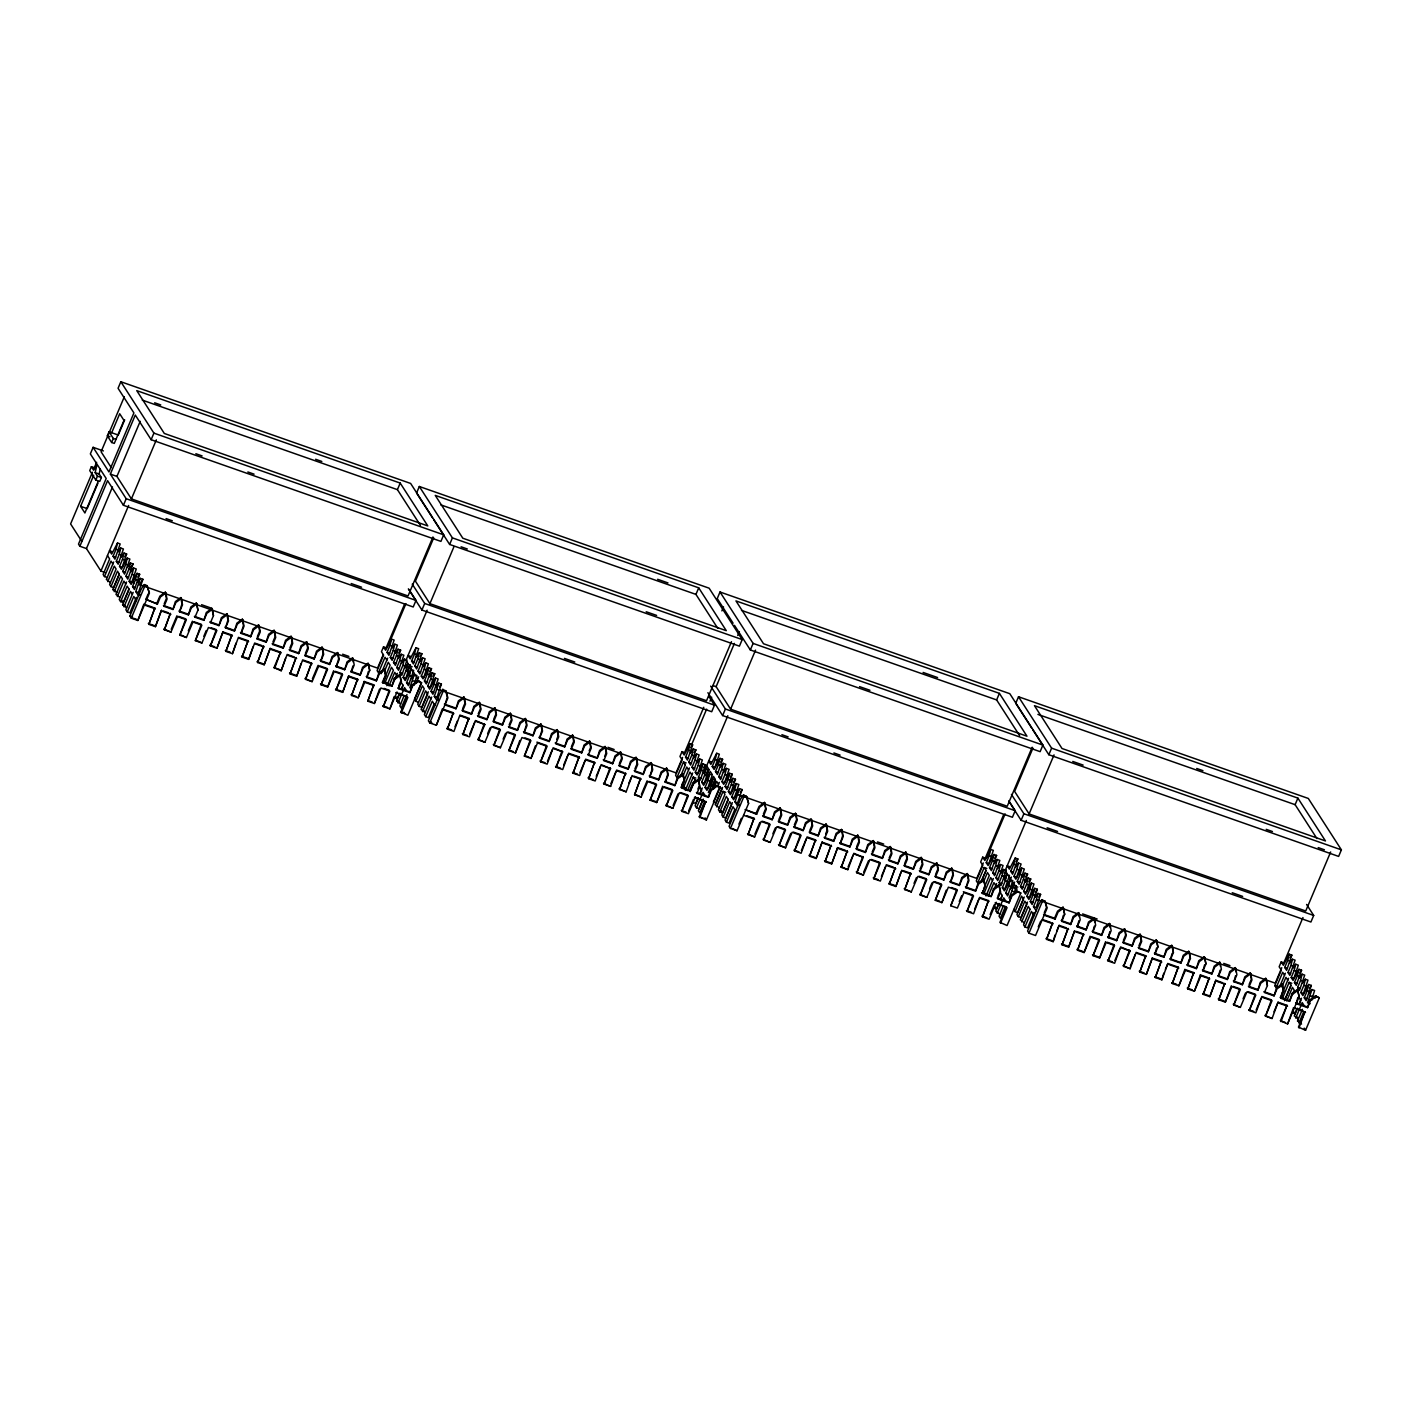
<?xml version="1.0" encoding="UTF-8"?>
<svg xmlns="http://www.w3.org/2000/svg" width="1412" height="1412" viewBox="0 0 1412 1412"><rect width="100%" height="100%" fill="white"/><g stroke="black" fill="none" stroke-linecap="round" stroke-linejoin="round"><path stroke-width="1.5" d="M95.186 472.632L96.704 465.836L93.633 470.214L91.374 466.701L89.733 470.584L95.822 480.027L99.758 481.404L101.399 477.521L99.14 474.026L95.186 472.632L97.446 476.144L101.399 477.521M99.14 474.026L100.287 468.925M116.031 549.25L117.514 543.002L120.161 543.938L114.937 559.17L113.066 556.275L116.031 549.25L118.661 550.168M119.279 554.281L120.761 548.05L123.409 548.986L118.167 564.2L116.314 561.305L119.279 554.281L121.909 555.216M122.509 559.311L124.009 553.08L126.639 553.998L122.173 567.253L119.543 566.336L122.509 559.311L125.139 560.229M125.756 564.359L127.239 558.128L129.886 559.046L124.556 574.119L122.791 571.383L125.756 564.359L128.386 565.277M128.898 569.248L130.398 563L133.028 563.935L127.804 579.167L125.933 576.272L128.898 569.248L131.528 570.166M132.146 574.278L133.646 568.048L136.276 568.983L131.81 582.238L129.18 581.32L132.146 574.278L134.775 575.213M135.534 579.555L137.035 573.325L139.664 574.243L134.44 589.492L132.569 586.58L135.534 579.555L138.182 580.473M138.447 595.723L135.817 591.628L140.282 578.373L142.912 579.291L138.447 592.546L140.212 595.282M390.012 645.39L391.512 639.159L394.142 640.077L388.918 655.327L387.047 652.415L390.012 645.39L392.66 646.325M393.26 650.438L394.76 644.207L397.39 645.125L392.148 660.339L390.294 657.462L393.26 650.438L395.907 651.356M396.49 655.468L397.99 649.22L400.62 650.155L395.395 665.387L393.524 662.493L396.49 655.468L399.137 656.386M399.737 660.498L401.237 654.268L403.867 655.203L398.537 670.276L396.772 667.541L399.737 660.498L402.385 661.434M402.897 665.387L404.379 659.157L407.009 660.092L401.785 675.324L399.931 672.412L402.897 665.387L405.526 666.323M406.144 670.435L407.627 664.205L410.257 665.123L405.809 678.395L403.161 677.46L406.144 670.435L408.774 671.371M414.528 654.003L416.028 647.755L418.658 648.69L413.434 663.922L411.563 661.028L414.528 654.003L417.158 654.921M409.533 675.713L411.016 669.482L413.663 670.4L408.439 685.632L406.568 682.737L409.533 675.713L412.163 676.63M417.775 659.033L419.276 652.803L421.906 653.738L416.664 668.953L414.81 666.058L417.775 659.033L420.405 659.969M409.815 687.785L414.263 674.512L416.911 675.448L413.928 685.191M421.005 664.064L422.506 657.833L425.136 658.751L419.911 674.001L418.04 671.088L421.005 664.064L423.635 664.981M424.253 669.111L425.753 662.881L428.383 663.799L423.918 677.054L421.288 676.136L424.253 669.111L426.883 670.029M427.395 674.001L428.895 667.752L431.525 668.688L426.3 683.92L424.43 681.025L427.395 674.001L430.042 674.918M430.642 679.048L432.143 672.8L434.772 673.736L430.307 686.991L427.677 686.073L430.642 679.048L433.29 679.966M434.049 684.308L435.531 678.078L438.161 678.995L432.937 694.245L431.066 691.333L434.049 684.308L436.679 685.244M436.961 700.476L434.314 696.381L438.779 683.126L441.409 684.043L436.961 697.299L438.708 700.034M688.527 750.143L690.009 743.912L692.639 744.83L687.415 760.08L685.544 757.167L688.527 750.143L691.156 751.078M691.774 755.191L693.257 748.96L695.887 749.878L690.644 765.092L688.791 762.215L691.774 755.191L694.404 756.126M695.004 760.221L696.487 753.973L699.134 754.908L693.892 770.14L692.039 767.245L695.004 760.221L697.634 761.139M698.252 765.269L699.734 759.021L702.364 759.956L697.916 773.211L695.286 772.293L698.252 765.269L700.881 766.187M701.393 770.14L702.876 763.91L705.523 764.845L700.299 780.077L698.428 777.165L701.393 770.14L704.023 771.076M704.641 775.188L706.124 768.958L708.771 769.875L704.306 783.148L701.676 782.213L704.641 775.188L707.271 776.123M708.03 780.465L709.53 774.235L712.16 775.153L707.694 788.408L705.065 787.49L708.03 780.465L710.66 781.383M715.231 759.515L716.714 753.284L719.343 754.202L714.896 767.475L712.248 766.539L715.231 759.515L717.861 760.45M711.277 785.513L712.778 779.265L715.407 780.201L713.907 786.431L711.277 785.513L708.312 792.538M718.461 764.563L719.961 758.332L722.591 759.25L717.349 774.464L715.496 771.587L718.461 764.563L721.108 765.48M721.708 769.593L723.191 763.345L725.821 764.28L720.597 779.512L718.743 776.618L721.708 769.593L724.338 770.511M724.956 774.623L726.439 768.393L729.069 769.328L724.621 782.583L721.973 781.648L724.956 774.623L727.586 775.559M728.098 779.512L729.58 773.282L732.228 774.2L727.003 789.449L725.133 786.537L728.098 779.512L730.728 780.448M731.345 784.56L732.828 778.33L735.475 779.247L731.01 792.52L728.38 791.585L731.345 784.56L733.975 785.496M734.734 789.837L736.217 783.589L738.864 784.525L734.399 797.78L731.769 796.862L734.734 789.837L737.364 790.755M737.646 806.005L735.017 801.91L739.464 788.637L742.112 789.573L737.646 802.828L739.411 805.564M989.212 855.672L990.712 849.442L993.342 850.359L988.877 863.615L986.247 862.697L989.212 855.672L991.842 856.59M992.459 860.72L993.942 854.472L996.59 855.407L991.348 870.622L989.494 867.745L992.459 860.72L995.089 861.638M995.689 865.732L997.19 859.502L999.82 860.42L994.595 875.669L992.724 872.757L995.689 865.732L998.319 866.668M998.937 870.78L1000.437 864.55L1003.067 865.468L997.737 880.558L995.972 877.805L998.937 870.78L1001.567 871.716M1002.079 875.669L1003.579 869.439L1006.209 870.357L1000.984 885.589L999.114 882.694L1002.079 875.669L1004.726 876.587M1005.326 880.717L1006.827 874.487L1009.456 875.405L1004.991 888.66L1002.361 887.742L1005.326 880.717L1007.974 881.635M1008.715 885.977L1010.215 879.747L1012.845 880.682L1007.621 895.914L1005.75 893.002L1008.715 885.977L1011.363 886.912M1013.728 864.268L1015.21 858.037L1017.858 858.955L1012.616 874.204L1010.763 871.292L1013.728 864.268L1016.358 865.203M1016.975 869.315L1018.458 863.085L1021.088 864.003L1016.64 877.276L1014.01 876.34L1016.975 869.315L1019.605 870.233M1011.963 891.025L1013.463 884.794L1016.093 885.712L1014.61 891.96L1011.963 891.025L1008.998 898.05M1020.205 874.346L1021.688 868.098L1024.335 869.033L1019.111 884.265L1017.24 881.37L1020.205 874.346L1022.835 875.263M1023.453 879.376L1024.936 873.145L1027.583 874.081L1022.253 889.154L1020.488 886.418L1023.453 879.376L1026.083 880.311M1026.595 884.265L1028.095 878.035L1030.725 878.952L1026.259 892.225L1023.629 891.29L1026.595 884.265L1029.224 885.2M1029.842 889.313L1031.342 883.082L1033.972 884L1029.507 897.273L1026.877 896.338L1029.842 889.313L1032.472 890.248M1033.231 894.59L1034.731 888.36L1037.361 889.278L1032.137 904.51L1030.266 901.615L1033.231 894.59L1035.861 895.508M1036.479 899.638L1037.979 893.39L1040.609 894.325L1036.143 907.581L1033.513 906.663L1036.479 899.638L1039.108 900.556M1287.709 960.425L1289.209 954.194L1291.839 955.112L1286.614 970.344L1284.743 967.449L1287.709 960.425L1290.339 961.343M1290.956 965.473L1292.457 959.242L1295.086 960.16L1289.844 975.374L1287.991 972.497L1290.956 965.473L1293.586 966.39M1294.186 970.485L1295.687 964.255L1298.316 965.19L1293.851 978.445L1291.221 977.51L1294.186 970.485L1296.834 971.421M1297.434 975.533L1298.934 969.303L1301.564 970.221L1296.234 985.311L1294.469 982.558L1297.434 975.533L1300.081 976.469M1300.593 980.422L1302.076 974.192L1304.706 975.11L1299.481 990.359L1297.61 987.447L1300.593 980.422L1303.223 981.34M1303.823 985.47L1305.323 979.24L1307.953 980.157L1303.505 993.413L1300.858 992.495L1303.823 985.47L1306.471 986.388M1307.23 990.73L1308.712 984.499L1311.342 985.435L1306.118 1000.667L1304.264 997.754L1307.23 990.73L1309.859 991.665M1310.142 1003.738L1307.494 1002.802L1311.96 989.547L1314.59 990.465L1311.624 1000.226M103.376 450.922L93.121 447.322L90.35 453.887L106.2 478.509L78.49 544.114L79.866 546.25L86.45 548.562L100.923 571.048L105.088 572.513M79.866 546.25L107.577 480.662L123.426 505.284L413.222 606.983L415.993 600.418L126.197 498.718L110.348 474.097L135.287 415.057L151.137 439.697L440.932 541.396L443.703 534.83L410.627 483.433L120.832 381.734L118.061 388.282L133.911 412.922L108.971 471.961L93.121 447.322M111.689 432.743L119.702 413.751L123.991 420.423L114.284 443.403L111.636 442.485L107.347 435.814L109.042 431.807L118.273 435.037L124.68 419.858M92.433 472.243L70.6 523.923L81.737 541.237M94.11 468.272L96.634 462.306M124.362 396.684L101.082 451.769L111.23 467.548M98.152 481.58L84.897 512.98L80.608 506.308L93.721 475.244M95.822 480.027L97.446 476.144M111.636 442.485L113.331 438.479L109.042 431.807M97.852 483.381L87.191 508.62L80.608 506.308M86.45 548.562L112.483 486.946M432.972 536.931L408.033 595.97L131.404 498.895L116.931 476.409L140.212 421.305M123.426 505.284L126.197 498.718M151.137 439.697L153.908 433.131L120.832 381.734M100.923 571.048L128.633 505.461M131.404 498.895L156.344 439.856M107.118 577.49L104.488 576.573L111.018 561.093L112.889 564.006M113.648 562.029L106.359 579.485L110.365 582.538M107.736 581.62L114.266 566.141L116.119 569.018L109.589 584.497L110.966 586.633L113.595 587.568L119.314 574.031L117.496 571.172L110.966 586.633M116.843 592.616L112.836 589.545L119.367 574.066M114.213 591.681L120.744 576.22L122.509 578.955L115.978 594.434L119.985 597.505M117.355 596.57L123.885 581.091L125.756 584.003M126.533 582.026L119.226 599.482L120.602 601.618L123.232 602.536L128.951 588.998M120.602 601.618L127.133 586.139L129.145 589.281L122.615 604.742L126.639 607.813M123.991 606.895L130.539 591.416L132.393 594.311M133.169 592.334L125.862 609.79L127.239 611.925L129.869 612.861L136.417 597.382M127.239 611.925L133.787 596.464L136.417 600.559M129.886 616.02L141.429 588.698L144.289 584.603L146.936 585.521L149.39 593.146L137.846 620.486L131.263 618.174L129.886 616.02L132.516 616.956M131.263 618.174L144.977 585.68L144.289 584.603M137.846 620.486L143.83 604.142M148.101 594.046L145.877 599.323L157.438 604.036L160.403 597.011L165.875 593.005L165.328 592.157L159.856 596.164L156.891 603.189M148.86 624.351L154.843 608.007L148.86 624.351L155.444 626.663L161.427 610.319L155.444 626.663M164.216 603.736L166.439 598.476L165.328 592.157M172.952 609.49L175.37 601.6L180.842 597.594L181.389 598.459L175.918 602.465L172.952 609.49L164.021 606.348L166.987 599.323L165.875 593.005M164.374 629.787L170.358 613.461L164.374 629.787L170.958 632.099L177.488 616.62L186.349 619.744L179.818 635.206L186.402 637.518L192.932 622.057L201.863 625.181L195.333 640.66L201.916 642.972L208.446 627.493L216.883 630.458L210.353 645.919L216.936 648.232L222.919 631.905L216.936 648.232M171.223 629.311L176.941 615.773M188.396 614.908L190.814 607.019L196.286 603.012L196.833 603.877L191.361 607.884L188.396 614.908L179.536 611.802L181.954 603.912L180.842 597.594M179.536 611.802L182.501 604.777L181.389 598.459M178.706 616.391L185.802 618.88L179.818 635.206M188.308 630.864L192.385 621.192M203.91 620.345L206.328 612.473L211.8 608.466L212.347 609.313L206.876 613.32L203.91 620.345L194.98 617.22L197.945 610.196L196.833 603.877M203.822 636.3L206.258 630.511M218.931 625.622L221.349 617.732L226.82 613.726L227.367 614.591L221.896 618.597L218.931 625.622L210.494 622.657L213.459 615.632L212.347 609.313M210.353 645.919L216.336 629.593L211.27 627.828M234.445 631.058L236.863 623.186L242.335 619.18L242.882 620.027L237.41 624.033L234.445 631.058L225.514 627.934L227.932 620.044L226.82 613.726M225.514 627.934L228.479 620.909L227.367 614.591M261.785 645.549L254.654 643.042L248.653 659.369L242.07 657.057L248.053 640.73L238.434 637.359L232.45 653.685L225.867 651.373L231.85 635.047L222.919 631.905M225.867 651.373L231.85 635.047M235.98 643.148L232.45 653.685M250.648 636.759L253.066 628.87L258.537 624.863L259.102 625.728L253.613 629.734L250.648 636.759L241.028 633.37L243.446 625.498L242.335 619.18M241.028 633.37L243.994 626.346L242.882 620.027M242.07 657.057L248.053 640.73M248.653 659.369L253.013 646.908M257.425 636.459L259.649 631.182L258.537 624.863M266.162 642.195L268.58 634.323L274.052 630.299L274.599 631.164L269.127 635.171L266.162 642.195L257.231 639.071L260.214 632.047L259.102 625.728M257.584 662.51L263.567 646.167L257.584 662.51L264.168 664.805L270.151 648.479L264.168 664.805M272.94 641.895L275.163 636.618L274.052 630.299M283.159 648.161L285.559 640.271L291.048 636.265L291.596 637.13L286.124 641.136L283.159 648.161L272.745 644.507L275.711 637.483L274.599 631.164M294.278 656.951L287.148 654.444L281.165 670.771L274.016 667.611L280.564 652.132L270.151 648.479M274.581 668.458L280.564 652.132M281.165 670.771L285.506 658.31M289.937 647.861L292.16 642.584L291.048 636.265M298.656 653.597L301.074 645.725L306.545 641.719L307.11 642.566L301.638 646.572L298.656 653.597L289.742 650.473L292.708 643.448L291.596 637.13M290.078 673.912L296.079 657.568L290.078 673.912L296.679 676.224L302.662 659.881L309.74 662.369M296.679 676.224L301.021 663.764M305.433 653.297L307.657 648.037L306.545 641.719M314.117 659.016L316.535 651.144L322.007 647.137L322.554 647.984L317.082 651.991L314.117 659.016L305.257 655.909L308.222 648.885L307.11 642.566M305.539 679.331L311.522 663.005L305.539 679.331L312.123 681.643L318.653 666.164L327.584 669.306L321.053 684.767L327.637 687.079L334.167 671.618L342.604 674.565L336.074 690.044L342.657 692.357L348.64 676.03L342.657 692.357M312.387 678.854L318.106 665.317M329.614 664.47L332.032 656.58L337.521 652.573L338.068 653.438L332.597 657.445L329.614 664.47L320.7 661.328L323.119 653.456L322.007 647.137M320.7 661.328L323.666 654.303L322.554 647.984M420.405 525.335L397.425 489.646L400.196 483.08L136.752 390.63L164.321 433.466L427.783 525.917L400.196 483.08M321.053 684.767L327.037 668.441L319.889 665.934M327.637 687.079L333.62 670.753M344.652 669.747L347.07 661.857L352.541 657.851L353.088 658.716L347.617 662.722L344.652 669.747L336.215 666.782L338.633 658.892L337.521 652.573M336.215 666.782L339.18 659.757L338.068 653.438M433.784 519.81L449.634 544.45L739.429 646.149L742.2 639.583L709.124 588.186L419.329 486.487L416.558 493.035L432.407 517.674M336.074 690.044L342.057 673.718L335.297 671.353M360.166 675.183L362.584 667.294L368.055 663.287L368.603 664.152L363.131 668.158L360.166 675.183L351.235 672.059L352.912 665.934M351.235 672.059L354.2 665.034L353.088 658.716M358.171 697.793L364.155 681.466L364.702 682.331L358.171 697.793L351.588 695.481L357.571 679.154L348.64 676.03M351.588 695.481L357.571 679.154M376.369 680.866L378.787 672.995L384.258 668.988L384.805 669.835L379.334 673.842L376.369 680.866L366.749 677.495L368.426 671.371M366.749 677.495L369.715 670.471L368.603 664.152M404.432 604.495L386.129 647.826L383.499 646.89L381.452 651.726L383.623 655.115L377.092 670.576L378.469 672.73L385.017 657.251L386.87 660.163M383.27 654.586L377.551 668.123L140.441 584.921M388.318 645.355L405.95 603.612M433.713 537.866L415.428 581.162L429.901 603.648L706.529 700.723L731.469 641.683M364.155 681.466L373.774 684.838L367.791 701.182L374.374 703.494L380.922 688.015L389.836 691.139L383.305 706.618L389.888 708.93L397.037 691.968M367.791 701.182L373.774 684.838M381.152 673.7L387.647 658.168M384.982 670.029L388.265 662.299L390.118 665.176L383.57 680.655L387.594 683.726M379.546 689.091L374.374 703.494M397.372 673.295L391.883 686.32L382.405 682.331L385.37 675.307L384.629 671.088M382.952 683.179L385.917 676.154L384.805 669.835M384.946 682.79L391.495 667.311L393.366 670.223L386.817 685.702M389.024 685.897L394.742 672.359L396.507 675.112M708.595 695.992L714.49 705.17L711.719 711.736L421.923 610.037L424.694 603.471L412.251 584.127M449.634 544.45L452.405 537.884L419.329 486.487M383.305 706.618L389.288 690.292L383.94 688.403M391.883 686.32L394.301 678.431L399.772 674.424L401.432 681.608L398.466 688.632L409.868 692.621L412.834 685.597L418.305 681.59L421.606 682.755L407.874 715.249L400.743 712.072L407.274 696.61L395.872 692.604L407.839 697.457L401.29 712.936M427.13 610.213L405.968 660.322L408.139 663.711L406.515 667.576M429.901 603.648L454.011 546.585M394.248 696.469L389.888 708.93M398.661 686.02L400.884 680.743L399.772 674.424M407.062 671.653L409.515 665.846L412.163 666.782M394.601 697.775L397.231 698.693L398.855 694.828M401.308 689.021L402.95 685.155M400.62 703.97L396.613 700.899L399.878 693.168M401.502 689.285L403.144 685.42L401.132 682.296M409.762 672.624L411.333 668.706M397.99 703.035L404.52 687.573L406.391 690.468M403.885 696.222L399.861 705.947L401.237 708.083L406.956 694.545M412.992 677.654L414.581 673.753L412.763 670.894M409.868 692.621L412.286 684.749L417.758 680.743L421.606 682.755M416.24 682.684L418.64 676.842M418.499 702.258L415.852 701.323L422.4 685.844L424.253 688.756L417.723 704.235L419.099 706.371L421.747 707.288L428.277 691.827M419.099 706.371L425.647 690.892L427.659 694.033L421.111 709.495L425.136 712.566L423.759 710.43M422.488 711.648L429.036 696.169L430.907 699.064M431.666 697.087L424.359 714.543L425.736 716.678L428.383 717.614L434.102 704.076M425.736 716.678L432.284 701.217L434.914 705.312M429.76 722.926L443.492 690.433L442.803 689.356L439.926 693.451L428.383 720.773L429.76 722.926L436.343 725.238L447.886 697.899L446.121 691.35L442.803 689.356M442.327 708.895L436.343 725.238M455.935 708.789L458.353 700.917L463.824 696.91L464.372 697.757L458.9 701.764L455.935 708.789L444.921 704.923L447.339 697.051L445.574 690.503M467.072 717.578L459.924 715.072L453.94 731.416L447.357 729.104L453.34 712.76L444.162 709.548M447.357 729.104L453.34 712.76M455.035 726.686L457.47 720.879M462.712 708.489L464.936 703.229L463.824 696.91M464.372 697.757L465.483 704.076L462.518 711.101L471.449 714.243L474.414 707.218L479.886 703.211L479.339 702.346L473.867 706.353L471.449 714.243M462.871 734.54L468.855 718.214L462.871 734.54L469.455 736.852L475.438 720.526L484.845 724.497L478.315 739.959L484.898 742.271L491.447 726.809L500.36 729.933L493.829 745.412L500.413 747.725L506.943 732.246L515.398 735.211L508.849 750.672L515.451 752.984L521.981 737.523L530.912 740.647L524.364 756.126L530.947 758.438L537.495 742.959L547.115 746.33L540.584 761.809L547.168 764.121L553.151 747.795L562.629 751.784L556.081 767.263L562.682 769.558L568.665 753.231L579.061 756.885L573.078 773.211L579.661 775.523L585.645 759.197L594.576 762.339L588.592 778.665L595.176 780.977L601.159 764.633L610.566 768.605L604.036 784.084L610.619 786.396L616.603 770.069L623.751 772.576M469.719 734.063L474.626 722.45M478.227 713.942L480.451 708.665L479.339 702.346M479.886 703.211L480.998 709.53L478.033 716.555L486.893 719.661L489.858 712.636L495.33 708.63L494.782 707.765L489.311 711.772L486.893 719.661M478.315 739.959L484.298 723.632M487.617 733.675L490.07 727.886M493.67 719.361L495.894 714.084L494.782 707.765M495.33 708.63L496.442 714.949L493.476 721.973L502.407 725.097L505.372 718.073L510.844 714.066L510.297 713.219L504.825 717.225L502.407 725.097M493.829 745.412L499.813 729.069L492.682 726.562M503.131 739.129L505.584 733.322M509.185 724.797L511.409 719.538L510.297 713.219M510.844 714.066L511.956 720.385L508.991 727.409L517.427 730.375L520.393 723.35L525.882 719.343L525.317 718.479L519.845 722.485L517.427 730.375M519.793 740.523L515.451 752.984M532.942 735.811L535.36 727.939L540.831 723.932L541.396 724.78L535.907 728.786L532.942 735.811L524.011 732.687L526.429 724.797L525.317 718.479M524.011 732.687L526.994 725.662L525.882 719.343M524.999 737.911L530.347 739.8L524.364 756.126M535.307 745.977L530.947 758.438M549.144 741.512L551.562 733.622L557.052 729.616L557.599 730.481L552.127 734.487L549.144 741.512L539.525 738.123L541.943 730.251L540.831 723.932M539.525 738.123L542.508 731.098L541.396 724.78M540.584 761.809L546.568 745.483L536.931 742.112M547.432 761.333L552.321 749.719M556.663 739.447L558.164 735.934L557.052 729.616M557.599 730.481L558.711 736.799L555.746 743.824L564.659 746.948L567.624 739.923L573.113 735.917L572.548 735.052L567.077 739.076L564.659 746.948M556.081 767.263L562.064 750.919M563.759 764.845L567.836 755.173M571.436 746.648L573.66 741.388L572.548 735.052M573.113 735.917L574.225 742.235L571.26 749.26L581.656 752.914L584.621 745.889L590.092 741.882L589.545 741.018L584.074 745.024L581.656 752.914M573.078 773.211L579.061 756.885M579.926 772.735L584.833 761.139M589.175 750.849L590.657 747.336L589.545 741.018M590.092 741.882L591.204 748.201L588.239 755.226L597.17 758.35L600.135 751.325L605.607 747.319L605.06 746.471L599.588 750.478L597.17 758.35M588.592 778.665L594.576 762.339M596.252 776.247L600.347 766.575M604.689 756.303L606.172 752.79L605.06 746.471M605.607 747.319L606.719 753.637L603.754 760.662L612.614 763.768L615.579 756.744L621.051 752.737L620.503 751.89L615.032 755.897L612.614 763.768M604.036 784.084L610.019 767.757M610.884 783.607L615.791 771.993M619.391 763.468L621.615 758.209L620.503 751.89M621.051 752.737L622.162 759.056L619.197 766.081L628.128 769.222L631.093 762.198L636.565 758.191L636.018 757.326L630.546 761.333L628.128 769.222M717.755 628.305L695.939 594.399L698.711 587.833L435.249 495.383L462.818 538.219L726.28 630.67L698.711 587.833M619.55 789.52L625.534 773.194L619.55 789.52L626.134 791.832L632.117 775.506M628.852 783.236L631.305 777.447M634.906 768.922L637.13 763.645L636.018 757.326M636.565 758.191L637.677 764.51L634.712 771.534L643.148 774.5L646.114 767.475L651.585 763.468L651.038 762.604L645.566 766.61L643.148 774.5M633.812 776.106L640.554 778.471L634.57 794.797L641.154 797.109L647.702 781.63L656.615 784.772L650.085 800.233L656.668 802.545L663.216 787.084L672.836 790.455L666.287 805.934L672.871 808.246L679.419 792.767L688.35 795.891L681.802 811.37L688.385 813.683L695.551 796.721M734.469 625.339L750.337 649.961L1040.132 751.661L1042.903 745.095L1009.809 693.698L720.014 591.999L717.243 598.564L733.093 623.186M634.57 794.797L640.554 778.471M641.419 794.321L647.137 780.783M658.663 779.936L661.081 772.064L666.552 768.04L667.099 768.905L661.628 772.911L658.663 779.936L649.732 776.812L652.15 768.922L651.038 762.604M649.732 776.812L652.697 769.787L651.585 763.468M721.885 610.884L723.544 606.948M656.668 802.545L662.652 786.219M674.865 785.619L677.283 777.747L682.755 773.741L683.32 774.588L677.831 778.594L674.865 785.619L665.246 782.248L667.664 774.358L666.552 768.04M665.246 782.248L668.211 775.223L667.099 768.905M703.758 707.288L684.626 752.578L681.996 751.643L679.949 756.479L682.137 759.868L675.589 775.329L676.966 777.482L683.514 762.003L686.144 762.921M682.596 757.397L676.048 772.876L438.955 689.674M666.287 805.934L672.271 789.608L664.575 786.89M691.527 744.918L706.635 709.142M709.989 701.199L711.683 697.21M1032.172 747.213L1007.233 806.252L730.604 709.177L716.131 686.673L734.417 643.395M737.735 635.524L739.394 631.588M680.478 776.512L685.332 764.863M682.667 776.724L686.761 767.051L688.615 769.928M673.153 805.458L678.042 793.844M681.643 785.319L683.126 781.807M689.391 767.969L682.084 785.407L686.091 788.478M683.32 774.588L684.432 780.907L681.449 787.931L690.38 791.073L680.902 787.084M683.461 787.543L689.991 772.064L691.862 774.976M685.314 790.455L692.621 772.999M687.52 790.649L693.239 777.112L695.869 778.047M681.802 811.37L687.785 795.044L680.655 792.538M689.833 790.208L692.798 783.183L698.269 779.177L699.928 786.36L696.963 793.385L708.365 797.374L711.348 790.349L716.819 786.343L720.102 787.508L706.388 820.001L699.24 816.824L705.788 801.363L699.787 817.689M690.097 791.461L695.004 779.865L693.239 777.112M690.15 791.585L695.057 779.971M1009.28 801.522L1015.193 810.7L1012.422 817.266L722.626 715.566L725.397 709L710.677 686.126M750.337 649.961L753.108 643.413L720.014 591.999M703.388 773.582L727.833 715.725M730.604 709.177L755.544 650.138M688.65 810.894L693.557 799.28M697.899 789.008L699.381 785.496L698.269 779.177M706.388 775.029L708.842 769.24L706.653 765.851M698.181 797.639L695.728 803.446L693.098 802.528M699.805 793.773L702.258 787.967M698.375 797.921L695.11 805.652L696.487 807.788L699.116 808.723L702.382 800.975M700.017 794.038L701.64 790.173L699.628 787.049M707.765 777.182L710.218 771.376L712.089 774.27M696.487 807.788L703.017 792.326L704.888 795.221M703.264 799.086L698.358 810.7L699.734 812.835L704.641 801.239M711.013 782.23L713.466 776.423L715.319 779.3L712.054 787.031M708.365 797.374L710.783 789.502L716.255 785.496L720.102 787.508M713.431 789.184L716.696 781.436L718.567 784.348M717.702 786.237L719.326 782.372M722.573 787.419L716.043 802.881L713.413 801.963L719.943 786.484L721.708 789.237L715.178 804.699L719.185 807.77M716.555 806.852L723.085 791.373L725.715 792.291M728.151 799.28L722.432 812.818L719.802 811.9L726.333 796.421L728.345 799.545L721.814 815.024L723.191 817.16L725.821 818.095L732.351 802.616M723.191 817.16L729.722 801.681L731.592 804.593L725.062 820.072L726.439 822.208L729.069 823.125L734.787 809.588M726.439 822.208L732.969 806.729L735.617 810.823M730.445 828.438L744.177 795.944L743.489 794.885L740.612 798.98L729.069 826.302L730.445 828.438L737.029 830.75L748.589 803.428L746.807 796.88L743.489 794.885M738.935 824.096L741.388 818.289M816.136 858.514L822.119 842.187L816.136 858.514L809.553 856.202L815.536 839.875L807.099 836.91L801.116 853.236L794.515 850.924L801.063 835.463L792.132 832.321L785.601 847.8L779.018 845.488L785.549 830.009L776.688 826.902L770.158 842.382L763.557 840.069L770.105 824.59L761.174 821.466L754.643 836.928L748.042 834.616L754.043 818.289L746.701 815.712M765.075 803.287L759.603 807.293L756.62 814.318L756.073 813.453L759.038 806.428L764.51 802.422L766.187 809.605L763.221 816.63L772.135 819.754L775.1 812.73L780.589 808.723L780.024 807.876L774.553 811.882L772.135 819.754M748.042 834.616L754.043 818.289M754.908 834.139L759.797 822.543M763.398 814.018L765.622 808.741L764.51 802.422M763.557 840.069L769.54 823.743L762.409 821.237M772.858 833.786L775.312 827.979M778.912 819.454L781.136 814.194L780.024 807.876M780.589 808.723L781.701 815.042L778.718 822.066L787.578 825.173L790.561 818.148L796.033 814.142L795.485 813.294L789.996 817.301L787.578 825.173M779.018 845.488L785.001 829.162L777.906 826.673M785.866 845.011L790.755 833.398M794.356 824.873L796.597 819.613L795.485 813.294M796.033 814.142L797.145 820.46L794.179 827.485L803.093 830.627L806.058 823.602L811.547 819.595L810.982 818.731L805.511 822.737L803.093 830.627M794.515 850.924L800.498 834.598L793.367 832.092M801.381 850.448L806.27 838.852M809.87 830.327L812.094 825.049L811.353 820.849M811.547 819.595L812.659 825.914L809.694 832.939L818.13 835.904L821.096 828.879L826.567 824.873L826.02 824.008L820.548 828.014L818.13 835.904M809.553 856.202L815.536 839.875M825.649 833.839L827.132 830.327L826.02 824.008M833.645 841.34L836.063 833.468L841.534 829.444L842.082 830.309L836.61 834.315L833.645 841.34L824.714 838.216L827.679 831.191L826.567 824.873M825.067 861.638L831.05 845.311L825.067 861.638L831.65 863.95L837.634 847.624L831.65 863.95M849.847 847.023L852.266 839.152L857.737 835.145L858.284 835.992L852.813 839.999L849.847 847.023L840.228 843.652L842.646 835.763L841.534 829.444M840.228 843.652L843.193 836.628L842.082 830.309M841.27 867.339L847.253 851.012L841.27 867.339L847.853 869.651L853.836 853.307L863.314 857.296L856.784 872.775L863.367 875.087L869.898 859.608L880.311 863.261L873.763 878.741L880.347 881.053L886.348 864.726L893.478 867.233M848.118 866.862L853.024 855.248M856.625 846.723L858.849 841.464L857.737 835.145M858.284 835.992L859.396 842.311L856.431 849.336L865.362 852.477L868.327 845.453L873.799 841.446L873.251 840.581L867.78 844.588L865.362 852.477M856.784 872.775L862.767 856.449M863.632 872.298L868.539 860.685M872.139 852.177L874.363 846.9L873.251 840.581M873.799 841.446L874.91 847.765L871.945 854.789L882.341 858.443L885.306 851.401L890.795 847.394L890.231 846.547L884.759 850.553L882.341 858.443M873.763 878.741L879.747 862.414L871.433 859.484M881.441 876.322L885.518 866.65M889.119 858.125L891.343 852.866L890.231 846.547M890.795 847.394L891.907 853.713L888.925 860.738L897.855 863.879L900.821 856.855L906.292 852.848L905.745 851.983L900.274 855.99L897.855 863.879M889.278 884.177L895.261 867.85L889.278 884.177L895.861 886.489L901.844 870.163M895.861 886.489L901.032 872.104M904.633 863.579L906.857 858.302L905.745 851.983M906.292 852.848L907.404 859.167L904.439 866.191L913.299 869.298L916.264 862.273L921.754 858.267L921.189 857.402L915.717 861.408L913.299 869.298M996.237 902.233L989.088 919.212L982.505 916.9L988.488 900.574L979.557 897.432L973.574 913.758L966.991 911.446L973.521 895.985L963.902 892.596L957.371 908.075L950.77 905.763L957.318 890.284L948.387 887.16L941.857 902.639L935.273 900.327L941.804 884.847L933.367 881.882L926.819 897.361L920.236 895.049L926.784 879.57L917.853 876.446L911.305 891.907L904.721 889.595L910.705 873.269L903.627 870.78M904.721 889.595L910.705 873.269M914.023 883.33L916.476 877.523M920.077 868.998L922.301 863.72L921.189 857.402M921.754 858.267L922.866 864.585L919.883 871.61L928.814 874.734L931.779 867.709L937.25 863.703L936.703 862.856L931.232 866.862L928.814 874.734M1019.605 735.617L996.625 699.928L999.396 693.363L735.952 600.912L763.521 643.748L1026.965 736.199L999.396 693.363M920.236 895.049L926.219 878.723L919.088 876.217M929.537 888.766L931.991 882.959M935.591 874.434L937.815 869.174L936.703 862.856M937.25 863.703L938.362 870.021L935.397 877.046L943.851 880.011L946.817 872.987L952.288 868.98L951.741 868.133L946.252 872.139L943.851 880.011M1032.984 730.092L1048.834 754.714L1338.629 856.413L1341.4 849.865L1308.306 798.451L1018.511 696.751L1015.74 703.317L1031.607 727.939M934.497 881.617L941.257 883.983L935.273 900.327M946.199 890.178L941.857 902.639M959.348 885.465L961.766 877.576L967.238 873.569L967.802 874.434L962.331 878.44L959.348 885.465L950.435 882.323L952.853 874.452L951.741 868.133M950.435 882.323L953.4 875.299L952.288 868.98M951.406 887.548L956.771 889.436L950.77 905.763M959.26 901.421L961.713 895.614M975.568 891.148L977.986 883.259L983.458 879.252L984.005 880.117L978.534 884.124L975.568 891.148L965.949 887.777L968.35 879.888L967.238 873.569M965.949 887.777L968.914 880.753L967.802 874.434M1003.614 814.777L985.329 858.09L982.681 857.172L980.652 862.008L982.823 865.38L976.292 880.859L977.669 882.994L984.199 867.533L986.829 868.451M983.281 862.926L976.751 878.405L739.641 795.185M986.67 857.631L1005.132 813.894M1032.913 748.148L1014.628 791.426L1029.101 813.93L1305.729 911.005L1330.669 851.965M966.991 911.446L972.974 895.12L963.355 891.749M986.017 870.392L981.111 881.988L986.07 870.427L984.199 867.533M983.37 882.235L987.447 872.563L989.3 875.458L983.582 888.995M974.651 909.046L978.745 899.373M984.005 880.117L985.117 886.436L982.152 893.461L991.083 896.585L996.572 883.559M986.776 893.99L984.146 893.072L990.677 877.593L992.548 880.506M986.017 895.967L993.324 878.511M988.206 896.179L993.924 882.641L995.689 885.377M1306.594 904.439L1313.689 915.453L1310.918 922.018L1021.123 820.319L1023.894 813.753L1011.433 794.409M1048.834 754.714L1051.605 748.166L1018.511 696.751M982.505 916.9L988.488 900.574M991.083 896.585L993.483 888.713L998.972 884.706L1000.631 891.872L997.666 898.897L1009.068 902.903L1012.033 895.879L1017.505 891.872L1020.805 893.019L1007.074 925.513L999.943 922.354L1006.474 906.875L995.072 902.886L1007.021 907.739L1000.49 923.201M1026.33 820.478L1005.167 870.604L1007.338 873.993L1004.885 879.782M1029.101 813.93L1054.04 754.89M990.165 914.482L994.26 904.81M997.843 896.285L1000.084 891.025L998.972 884.706M993.783 908.04L996.413 908.975L998.055 905.092M1000.508 899.303L1002.132 895.437M999.061 903.433L995.795 911.164L999.82 914.235M1000.702 899.568L1002.343 895.702L1000.314 892.578M1008.133 884.83L1011.345 877.046M997.172 913.317L1003.72 897.838L1005.591 900.75M1003.085 906.504L999.043 916.212L1000.42 918.365L1005.326 906.751M1012.139 887.901L1014.593 882.094M1012.175 887.919L1013.816 884.053L1011.963 881.176M1009.068 902.903L1011.486 895.014L1016.958 891.007L1020.805 893.019M1015.422 892.966L1017.011 889.048L1015.193 886.189L1017.823 887.124M1024.229 897.044L1017.681 912.523L1015.052 911.605L1021.582 896.126L1023.453 899.038L1016.922 914.499L1018.299 916.653L1020.929 917.571L1027.459 902.091M1018.299 916.653L1024.83 901.174L1026.842 904.298L1020.311 919.777L1024.318 922.848M1021.688 921.912L1028.218 906.451L1030.089 909.346M1030.036 909.293L1023.559 924.825L1024.936 926.96L1027.565 927.878L1034.113 912.417M1024.936 926.96L1031.466 911.481L1034.113 915.576M1028.96 933.191L1042.674 900.697L1041.985 899.638L1039.126 903.733L1027.565 931.055L1028.96 933.191L1035.543 935.503L1047.086 908.181L1045.304 901.633L1041.985 899.638M1038.261 926.907L1040.697 921.118M1044.298 912.593L1046.539 907.316L1044.756 900.768M1046.557 939.368L1052.54 923.042L1046.557 939.368L1053.14 941.68L1059.124 925.354L1056.67 931.161M1063.571 908.04L1058.1 912.046L1055.135 919.071L1054.57 918.206L1057.553 911.181L1063.024 907.175L1064.683 914.358L1061.718 921.383L1070.649 924.507L1073.614 917.482L1079.086 913.476L1078.539 912.629L1073.049 916.635L1070.649 924.507M1053.14 941.68L1055.046 935.026M1061.718 921.383L1063.395 915.258M1062.071 944.822L1068.054 928.496L1062.071 944.822L1068.655 947.134L1074.638 930.79L1068.655 947.134M1086.093 929.926L1088.511 922.054L1093.982 918.047L1094.529 918.894L1089.058 922.901L1086.093 929.926L1077.232 926.819L1078.909 920.695M1077.232 926.819L1080.198 919.794L1079.086 913.476M1077.515 950.241L1083.498 933.914L1077.515 950.241L1084.098 952.553L1090.629 937.074L1099.56 940.216L1093.029 955.677L1099.613 957.989L1106.143 942.528L1114.58 945.475L1108.049 960.954L1114.633 963.266L1120.616 946.94L1130.094 950.929L1123.564 966.39L1130.147 968.703L1136.13 952.376L1145.75 955.765L1139.766 972.091L1146.35 974.404L1152.333 958.077L1146.35 974.404M1084.098 952.553L1090.082 936.227M1101.607 935.379L1104.007 927.49L1109.497 923.483L1110.044 924.348L1104.572 928.355L1101.607 935.379L1092.676 932.238L1094.353 926.113M1092.676 932.238L1095.641 925.213L1094.529 918.894M1093.029 955.677L1099.013 939.351L1091.864 936.844M1099.613 957.989L1105.596 941.663M1116.627 940.657L1119.045 932.767L1124.517 928.761L1125.064 929.625L1119.592 933.632L1116.627 940.657L1108.191 937.692L1109.867 931.567M1108.191 937.692L1111.156 930.667L1110.044 924.348M1108.049 960.954L1114.033 944.628L1107.29 942.263M1114.898 960.478L1119.804 948.864M1123.405 940.357L1125.629 935.079L1124.517 928.761M1125.064 929.625L1126.176 935.944L1123.211 942.969L1132.142 946.093L1135.107 939.068L1140.578 935.062L1140.031 934.197L1134.56 938.221L1132.142 946.093M1123.564 966.39L1129.547 950.064M1130.412 965.914L1135.319 954.318M1138.919 945.793L1141.143 940.516L1140.031 934.197M1140.578 935.062L1141.69 941.38L1138.725 948.405L1148.344 951.776L1151.309 944.752L1156.781 940.745L1156.234 939.898L1150.762 943.904L1148.344 951.776M1139.766 972.091L1145.75 955.765M1163.859 957.23L1166.277 949.341L1171.748 945.334L1172.295 946.199L1166.824 950.205L1163.859 957.23L1154.928 954.088L1156.604 947.964M1154.928 954.088L1157.893 947.064L1156.781 940.745M1165.394 969.32L1167.848 963.513L1161.864 979.84L1155.281 977.528L1161.264 961.201L1152.333 958.077M1155.281 977.528L1161.264 961.201M1161.864 979.84L1163.77 973.186M1180.838 963.196L1183.256 955.306L1188.745 951.3L1189.292 952.147L1183.821 956.153L1180.838 963.196L1170.442 959.542L1172.119 953.418M1170.442 959.542L1173.407 952.518L1172.295 946.199M1178.861 985.805L1184.844 969.479L1185.392 970.326L1178.861 985.805L1172.278 983.493L1178.261 967.167L1167.848 963.513M1172.278 983.493L1178.261 967.167M1196.352 968.632L1198.77 960.742L1204.242 956.736L1204.807 957.601L1199.317 961.607L1196.352 968.632L1187.439 965.49L1189.098 959.366M1187.439 965.49L1190.404 958.466L1189.292 952.147M1194.376 991.242L1200.359 974.915L1200.906 975.78L1194.376 991.242L1187.774 988.929L1193.758 972.603L1184.844 969.479M1187.774 988.929L1193.758 972.603M1211.796 974.051L1214.214 966.179L1219.703 962.154L1220.25 963.019L1214.779 967.026L1211.796 974.051L1202.936 970.944L1204.612 964.82M1202.936 970.944L1205.919 963.919L1204.807 957.601M1203.236 994.348L1209.219 978.022L1203.236 994.348L1209.819 996.66L1215.803 980.334L1209.819 996.66M1227.31 979.504L1229.728 971.615L1235.2 967.608L1235.765 968.456L1230.293 972.462L1227.31 979.504L1218.397 976.363L1220.074 970.238M1218.397 976.363L1221.362 969.338L1220.25 963.019M1316.955 838.587L1295.122 804.681L1297.893 798.115L1034.449 705.665L1062.018 748.501L1325.462 840.952L1297.893 798.115M1218.732 999.802L1224.716 983.476L1218.732 999.802L1225.334 1002.114L1231.864 986.635L1240.301 989.6L1233.77 1005.079L1240.354 1007.391L1246.884 991.912L1255.815 995.036L1249.285 1010.515L1255.868 1012.828L1261.851 996.501L1271.471 999.872L1265.487 1016.199L1272.071 1018.511L1278.054 1002.185L1273.977 1011.857M1225.334 1002.114L1231.317 985.788M1242.348 984.764L1244.766 976.892L1250.238 972.886L1250.785 973.733L1245.313 977.739L1242.348 984.764L1233.911 981.799L1235.571 975.674M1233.911 981.799L1236.877 974.774L1235.765 968.456M1233.77 1005.079L1239.754 988.735L1232.994 986.37M1243.072 998.796L1245.525 992.989M1249.126 984.464L1251.35 979.204L1250.238 972.886M1250.785 973.733L1251.897 980.052L1248.932 987.076L1257.863 990.218L1260.828 983.193L1266.299 979.187L1265.752 978.322L1260.281 982.328L1257.863 990.218M1249.285 1010.515L1255.268 994.189L1248.12 991.683M1256.133 1010.039L1261.04 998.425M1266.299 979.187L1267.411 985.505L1264.446 992.53L1274.065 995.901L1277.03 988.877L1282.502 984.87L1281.955 984.005L1276.483 988.012L1274.065 995.901M1302.958 917.553L1283.826 962.843L1281.196 961.925L1279.148 966.761L1281.319 970.132L1274.789 985.611L1276.166 987.747L1282.696 972.286L1284.567 975.18M1281.778 967.679L1275.248 983.158L1038.138 899.938M1265.487 1016.199L1272.018 1000.737L1262.399 997.349M1279.678 986.794L1285.344 973.203M1281.867 986.988L1285.944 977.333L1287.797 980.21M1286.72 1000.932L1292.439 987.394L1294.204 990.13L1289.58 1001.337L1280.649 998.213L1282.325 992.089M1288.591 978.251L1281.266 995.672L1282.643 997.825L1285.291 998.743L1291.009 985.205L1289.191 982.346L1282.643 997.825M1280.649 998.213L1283.614 991.189L1282.502 984.87M1284.514 1000.72L1291.045 985.258M1289.58 1001.337L1291.998 993.466L1297.469 989.459L1299.128 996.625L1287.585 1023.965L1280.455 1020.788L1286.985 1005.326L1278.054 1002.185M1281.002 1021.653L1286.985 1005.326M1303.082 1010.957L1293.568 1007.638L1287.585 1023.965M1298.987 1027.954L1304.97 1011.627L1298.44 1027.106L1305.571 1030.266L1319.302 997.772L1316.002 996.625L1310.53 1000.631L1307.565 1007.656L1296.163 1003.65L1297.84 997.525M1292.28 1012.792L1294.928 1013.728L1296.551 1009.845M1299.005 1004.056L1301.458 998.249M1297.575 1008.186L1294.292 1015.934L1298.316 1018.987L1296.94 1016.852M1299.199 1004.32L1300.84 1000.455L1298.828 997.331M1295.687 1018.07L1302.217 1002.591L1304.088 1005.503M1301.564 1024.035L1297.54 1020.964L1302.393 1009.315M1298.934 1023.118L1303.823 1011.504M1307.565 1007.656L1309.983 999.784L1315.454 995.76L1319.302 997.772M1315.243 998.072L1316.108 996.007M117.514 543.002L111.689 554.122L109.501 550.751L112.148 551.668M117.902 552.145L120.761 548.05M121.132 557.175L124.009 553.08M124.715 556.734L126.639 553.998M127.239 558.128L121.414 569.248L119.543 566.336M127.521 567.095L130.398 563M130.151 568.03L133.028 563.935M130.769 572.142L133.646 568.048M137.035 573.325L131.192 584.444L129.18 581.32M137.758 576.978L139.664 574.243M137.405 582.468L140.282 578.373M140.035 583.385L142.912 579.291M391.512 639.159L385.67 650.279L383.499 646.89M391.883 648.302L394.76 644.207M395.113 653.315L397.99 649.22M398.714 652.873L400.62 650.155M398.36 658.363L401.237 654.268M401.52 663.252L404.379 659.157M416.028 647.755L410.186 658.875L408.015 655.503L410.645 656.421M404.75 668.3L407.627 664.205M408.35 667.858L410.257 665.123M416.399 656.898L419.276 652.803M419.982 656.456L421.906 653.738M411.016 669.482L405.191 680.584L403.161 677.46M419.629 661.928L422.506 657.833M411.404 678.607L414.263 674.512M422.876 666.976L425.753 662.881M428.895 667.752L423.053 678.872L421.288 676.136M429.619 671.406L431.525 668.688M429.266 676.895L432.143 672.8M432.866 676.454L434.772 673.736M435.531 678.078L429.689 689.197L427.677 686.073M435.902 687.22L438.779 683.126M439.503 686.779L441.409 684.043M690.009 743.912L684.167 755.032L681.996 751.643M690.733 747.566L692.639 744.83M690.38 753.055L693.257 748.96M693.98 752.614L695.887 749.878M693.627 758.067L696.487 753.973M696.875 763.115L699.734 759.021M702.876 763.91L697.051 775.029L695.286 772.293M703.6 767.563L705.523 764.845M716.714 753.284L710.871 764.404L708.7 761.015L711.33 761.95M703.264 773.052L706.124 768.958M706.847 772.611L708.771 769.875M719.961 758.332L714.119 769.452L712.248 766.539M709.53 774.235L703.688 785.337L701.676 782.213M720.685 761.986L722.591 759.25M720.332 767.44L723.191 763.345M712.778 779.265L706.935 790.385L705.065 787.49M713.484 782.919L715.407 780.201M723.562 772.488L726.439 768.393M729.58 773.282L723.756 784.401L721.973 781.648M730.304 776.935L732.228 774.2M729.969 782.424L732.828 778.33M733.552 781.983L735.475 779.247M736.217 783.589L730.392 794.709L728.38 791.585M739.464 788.637L733.64 799.757L731.769 796.862M740.188 792.291L742.112 789.573M990.712 849.442L984.87 860.561L982.681 857.172M993.942 854.472L988.118 865.591L986.247 862.697M994.666 858.125L996.59 855.407M994.313 863.597L997.19 859.502M997.56 868.645L1000.437 864.55M1000.702 873.534L1003.579 869.439M1004.303 873.093L1006.209 870.357M1015.21 858.037L1009.368 869.157L1007.197 865.768L1009.827 866.703M1003.95 878.564L1006.827 874.487M1015.934 861.691L1017.858 858.955M1015.599 867.18L1018.458 863.085M1010.215 879.747L1004.373 890.866L1002.361 887.742M1021.688 868.098L1015.863 879.217L1014.01 876.34M1010.586 888.889L1013.463 884.794M1014.187 888.448L1016.093 885.712M1022.076 877.24L1024.936 873.145M1025.659 876.799L1027.583 874.081M1025.218 882.129L1028.095 878.035M1028.801 881.688L1030.725 878.952M1031.342 883.082L1025.5 894.202L1023.629 891.29M1034.731 888.36L1028.889 899.462L1026.877 896.338M1035.455 891.996L1037.361 889.278M1035.102 897.485L1037.979 893.39M1038.702 897.044L1040.609 894.325M1289.209 954.194L1283.367 965.314L1281.196 961.925M1289.933 957.848L1291.839 955.112M1289.58 963.319L1292.457 959.242M1292.81 968.35L1295.687 964.255M1298.934 969.303L1293.092 980.422L1291.221 977.51M1299.658 972.956L1301.564 970.221M1299.199 978.287L1302.076 974.192M1302.446 983.317L1305.323 979.24M1308.712 984.499L1302.87 995.619L1300.858 992.495M1309.436 988.153L1311.342 985.435M1309.101 993.642L1311.96 989.547M400.32 675.289L394.848 679.296L394.301 678.431M698.816 780.042L693.345 784.048L692.798 783.183M999.519 885.553L994.048 889.56L993.483 888.713M1298.016 990.306L1292.545 994.313L1291.998 993.466M154.649 402.791L160.774 404.944M315.6 459.271L321.812 461.459M657.621 579.291L667.982 582.927M923.095 672.447L937.586 677.548M1196.723 768.481L1202.936 770.67M142.277 400.108L397.425 489.646M440.773 504.861L695.939 594.399M741.476 610.372L996.625 699.928M1037.908 714.401L1295.122 804.681M153.908 433.131L443.703 534.83M452.405 537.884L742.2 639.583M753.108 643.413L1042.903 745.095M1051.605 748.166L1341.4 849.865M195.862 453.729L202.11 455.917M247.859 471.979L254.107 474.167M461.089 546.797L467.319 548.986M646.202 611.767L656.598 615.403M859.537 686.62L869.933 690.274M1072.767 761.456L1083.163 765.11M1266.193 829.338L1272.424 831.527M1318.19 847.588L1324.421 849.777M107.347 435.814L109.995 436.749M113.331 438.479L115.978 439.397M91.374 466.701L95.328 468.096M110.348 474.097L116.931 476.409M712.831 685.526L716.131 686.673M424.694 603.471L714.49 705.17M725.397 709L1015.193 810.7M1023.894 813.753L1313.689 915.453M166.069 518.592L172.317 520.781M351.182 583.544L361.578 587.198M564.412 658.38L574.808 662.034M781.913 734.699L788.143 736.905M833.91 752.949L840.14 755.138M1047.139 827.785L1057.535 831.439M1232.235 892.737L1242.631 896.391M113.066 556.275L115.696 557.193M387.047 652.415L389.677 653.35M411.563 661.028L414.193 661.946M685.544 757.167L688.191 758.103M1010.763 871.292L1013.392 872.228M1284.743 967.449L1287.373 968.367M116.314 561.305L118.943 562.241M390.294 657.462L392.924 658.398M414.81 666.058L417.44 666.993M688.791 762.215L691.439 763.151M715.496 771.587L718.143 772.505M989.494 867.745L992.124 868.662M1287.991 972.497L1290.621 973.415M393.524 662.493L396.172 663.411M418.04 671.088L420.67 672.006M692.039 767.245L694.669 768.163M718.743 776.618L721.373 777.535M992.724 872.757L995.354 873.693M1017.24 881.37L1019.87 882.288M122.791 571.383L125.421 572.301M396.772 667.541L399.419 668.458M995.972 877.805L998.602 878.741M1020.488 886.418L1023.118 887.336M1294.469 982.558L1297.098 983.493M1289.191 982.346L1291.821 983.281M125.933 576.272L128.563 577.19M399.931 672.412L402.561 673.347M424.43 681.025L427.077 681.943M698.428 777.165L701.058 778.1M725.133 786.537L727.762 787.472M999.114 882.694L1001.743 883.612M1297.61 987.447L1300.258 988.365M201.563 604.707L211.924 608.343M342.622 654.215L348.835 656.386M607.937 747.319L614.149 749.49M877.505 841.923L883.735 844.094M1082.651 913.917L1097.177 919M1223.727 963.408L1229.94 965.596M144.977 585.68L147.625 586.598M443.492 690.433L446.121 691.35M744.177 795.944L746.807 796.88M1042.674 900.697L1045.304 901.633M130.045 581.267L134.211 582.732M138.782 584.603L141.429 585.521M412.781 680.76L415.41 681.678M437.296 689.356L439.926 690.274M737.982 794.885L740.612 795.803M1310.477 995.778L1313.107 996.713M1274.789 985.611L1277.419 986.529M132.569 586.58L135.199 587.516M406.568 682.737L409.198 683.655M431.066 691.333L433.713 692.268M1005.75 893.002L1008.397 893.937M1030.266 901.615L1032.896 902.533M1304.264 997.754L1306.894 998.69M135.817 591.628L138.447 592.546M434.314 696.381L436.961 697.299M735.017 801.91L737.646 802.828M172.388 608.625L163.474 605.501L164.021 606.348M178.989 610.937L187.849 614.043M203.346 619.497L194.432 616.356L194.98 617.22M218.383 624.757L209.947 621.809L210.494 622.657M224.967 627.069L233.898 630.211M240.481 632.523L250.1 635.894M265.615 641.348L256.684 638.206L257.231 639.071M282.594 647.296L272.198 643.66L272.745 644.507M298.108 652.75L289.178 649.608L289.742 650.473M313.552 658.168L304.692 655.062L305.257 655.909M320.153 660.481L329.067 663.605M335.65 665.917L344.104 668.882M350.688 671.194L359.619 674.336M366.202 676.63L375.821 680.019M382.405 682.331L391.336 685.455M409.321 691.774L397.919 687.768L398.466 688.632M444.374 704.076L455.388 707.942M461.971 710.254L470.902 713.378M477.485 715.69L486.346 718.796M492.929 721.108L501.86 724.25M508.444 726.562L516.88 729.527M523.464 731.822L532.395 734.964M538.978 737.276L548.597 740.647M555.181 742.959L564.112 746.101M570.695 748.413L581.109 752.049M587.692 754.361L596.605 757.503M603.206 759.815L612.067 762.921M618.65 765.233L627.563 768.357M634.164 770.67L642.601 773.635M649.185 775.947L658.116 779.089M664.699 781.383L674.318 784.772M696.416 792.52L707.818 796.527M756.073 813.453L745.059 809.588L756.62 814.318M762.657 815.765L771.587 818.907M778.171 821.219L787.031 824.326M793.615 826.638L802.545 829.762M809.129 832.074L817.583 835.039M833.08 840.493L824.167 837.351L824.714 838.216M839.681 842.787L849.3 846.176M855.884 848.488L864.815 851.612M871.398 853.925L881.794 857.578M888.377 859.89L897.308 863.014M903.892 865.327L912.752 868.451M919.336 870.745L928.266 873.887M934.85 876.199L943.287 879.164M949.87 881.476L958.801 884.6M965.384 886.912L975.004 890.284M981.605 892.596L990.518 895.737M997.101 898.05L1008.521 902.056M1043.556 914.341L1054.57 918.206M1061.171 920.518L1070.084 923.66M1076.668 925.972L1085.528 929.078M1092.129 931.39L1101.042 934.515M1107.643 936.827L1116.08 939.792M1122.664 942.104L1131.594 945.246M1138.178 947.558L1147.797 950.929M1154.381 953.241L1163.312 956.365M1169.895 958.677L1180.291 962.331M1186.874 964.643L1195.805 967.767M1202.389 970.079L1211.249 973.203M1217.832 975.515L1226.763 978.64M1233.347 980.952L1241.801 983.917M1248.384 986.229L1257.298 989.353M1263.899 991.665L1273.518 995.036M1280.102 997.349L1289.032 1000.49M1295.616 1002.802L1307.018 1006.809M157.438 604.036L145.895 599.359M1044.121 915.205L1055.135 919.071M112.836 589.545L115.466 590.463M145.665 604.795L153.008 607.372M163.21 610.955L168.575 612.826M194.168 621.809L201.316 624.316L195.333 640.66M508.091 731.981L514.833 734.346L508.849 750.672M648.938 781.401L656.068 783.907L650.085 800.233M703.882 800.692L694.369 797.356L706.335 802.21M822.119 842.187L829.268 844.694M837.634 847.624L845.329 850.324M1043.362 919.83L1050.704 922.407M1059.124 925.354L1066.272 927.861M1076.403 931.426L1081.716 933.279M1200.359 974.915L1207.437 977.404M1215.803 980.334L1222.933 982.84M144.377 605.007L155.391 608.872M161.974 611.184L170.905 614.308M223.484 632.77L232.398 635.894M238.999 638.206L248.618 641.577M255.201 643.89L264.115 647.031M270.716 649.343L281.112 652.997M287.695 655.309L296.626 658.433M303.209 660.745L312.07 663.852M349.188 676.877L358.118 680.019M364.702 682.331L374.321 685.702M442.874 709.759L453.887 713.625M460.488 715.937L469.402 719.061M475.985 721.373L484.845 724.497M553.698 748.642L562.629 751.784M569.212 754.096L579.608 757.75M586.192 760.062L595.123 763.186M601.706 765.498L610.566 768.605M617.15 770.917L626.081 774.058M632.664 776.371L641.101 779.318M743.577 815.289L754.59 819.154M807.646 837.775L816.083 840.722M822.667 843.035L831.597 846.176M838.181 848.488L847.8 851.86M854.384 854.172L863.314 857.296M886.895 865.574L895.808 868.715M902.409 871.027L911.269 874.134M980.104 898.297L989.035 901.421M1042.074 920.042L1053.087 923.907M1059.671 926.219L1068.602 929.343M1075.185 931.655L1084.045 934.762M1121.181 947.787L1130.094 950.929M1136.678 953.241L1146.315 956.612M1152.898 958.924L1161.811 962.066M1168.412 964.361L1178.808 968.014M1185.392 970.326L1194.323 973.468M1200.906 975.78L1209.766 978.887M1216.35 981.199L1225.281 984.323M1278.601 1003.049L1287.532 1006.174M1305.518 1012.492L1293.568 1007.638M122.615 604.742L125.244 605.677M396.613 700.899L399.243 701.817M1297.54 1020.964L1300.187 1021.9M133.346 618.244L137.299 619.621M148.313 623.486L154.896 625.798M163.81 628.94L170.958 632.099M180.912 634.923L186.402 637.518M196.427 640.377L201.916 642.972M209.806 645.072L214.748 646.802M225.32 650.508L230.262 652.256M241.523 656.209L248.106 658.522M257.037 661.646L263.62 663.958M274.016 667.611L280.617 669.923M289.531 673.047L296.114 675.36M304.974 678.466L312.123 681.643M320.489 683.92L327.072 686.232M335.526 689.18L342.11 691.492M351.041 694.633L355.965 696.363M368.885 700.899L372.186 702.046M382.758 705.771L387.7 707.5M400.743 712.072L404.697 713.466L403.867 712.178M446.81 728.239L451.752 729.969M462.324 733.693L467.266 735.423M477.768 739.111L484.898 742.271M493.282 744.548L500.413 747.725M509.944 750.407L513.244 751.555M525.458 755.844L528.759 757.008M540.019 760.962L544.961 762.692M555.534 766.398L560.476 768.128M572.531 772.364L577.455 774.094M588.027 777.8L592.969 779.53M603.489 783.219L610.619 786.396M619.003 788.673L626.134 791.832M635.665 794.515L641.154 797.109M651.179 799.969L656.121 801.698M665.74 805.069L672.871 808.246M681.255 810.523L686.197 812.253M699.24 816.824L703.194 818.219M732.528 828.509L737.029 830.75M747.495 833.768L754.643 836.928M763.01 839.205L770.158 842.382M778.453 844.623L785.601 847.8M793.968 850.077L798.91 851.807M809.005 855.354L815.589 857.649M824.502 860.79L831.103 863.103M840.722 866.474L847.853 869.651M856.237 871.928L863.367 875.087M873.216 877.876L878.158 879.623M888.73 883.33L895.314 885.642M904.174 888.748L911.305 891.907M919.689 894.184L926.819 897.361M936.368 900.044L939.651 901.191M966.426 910.599L971.368 912.328M981.94 916.035L986.882 917.765M1045.992 938.521L1052.593 940.833M1061.506 943.957L1068.107 946.269M1076.968 949.376L1083.551 951.688M1092.464 954.83L1099.065 957.142M1107.502 960.107L1112.444 961.837M1123.017 965.543L1130.147 968.703M1139.219 971.227L1144.161 972.956M1154.734 976.68L1161.317 978.993M1171.713 982.628L1176.655 984.376M1187.227 988.082L1192.169 989.812M1202.671 993.501L1209.254 995.813M1218.185 998.937L1224.769 1001.249M1233.223 1004.214L1240.354 1007.391M1248.72 1009.668L1253.662 1011.398M1264.94 1015.352L1272.071 1018.511M1280.455 1020.788L1285.379 1022.517M1299.128 996.625L1297.469 989.459M1283.614 991.189L1281.955 984.005M1293.551 1011.574L1294.928 1013.728M1304.194 1028.13L1305.571 1030.266M1267.411 985.505L1265.752 978.322M1205.919 963.919L1204.242 956.736M1190.404 958.466L1188.745 951.3M1173.407 952.518L1171.748 945.334M1157.893 947.064L1156.234 939.898M1008.662 800.957L1021.123 820.319M1064.683 914.358L1063.024 907.175M1033.513 906.663L1036.143 910.758M1008.715 876.128L1010.586 879.041M1013.675 909.452L1015.052 911.605M985.117 886.436L983.458 879.252M995.036 906.822L996.413 908.975M982.77 890.919L984.146 893.072M707.906 692.692L722.626 715.566M748.589 803.428L746.26 796.015M723.085 791.373L724.956 794.285L718.426 809.747L719.802 811.9M721.055 810.682L722.432 812.818M683.514 762.003L685.385 764.916M684.432 780.907L682.755 773.741M705.012 817.848L706.388 820.001M408.915 589.404L415.993 600.418M408.35 588.928L421.923 610.037M409.515 665.846L411.386 668.758M415.993 675.924L417.864 678.819M419.24 680.972L421.023 683.708L414.475 699.187L415.852 701.323M431.013 721.708L431.843 722.997M395.854 696.557L397.231 698.693M369.715 670.471L368.055 663.287M213.459 615.632L211.8 608.466M197.945 610.196L196.286 603.012M149.39 593.146L147.06 585.751M107.471 555.569L109.642 558.958L103.111 574.437L104.488 576.573M121.856 600.4L123.232 602.536M1235.2 967.608L1235.941 971.827M1219.703 962.154L1220.445 966.373M1109.497 923.483L1110.238 927.702M1093.982 918.047L1094.724 922.265M1078.539 912.629L1079.28 916.829M352.541 657.851L353.282 662.069"/></g></svg>
